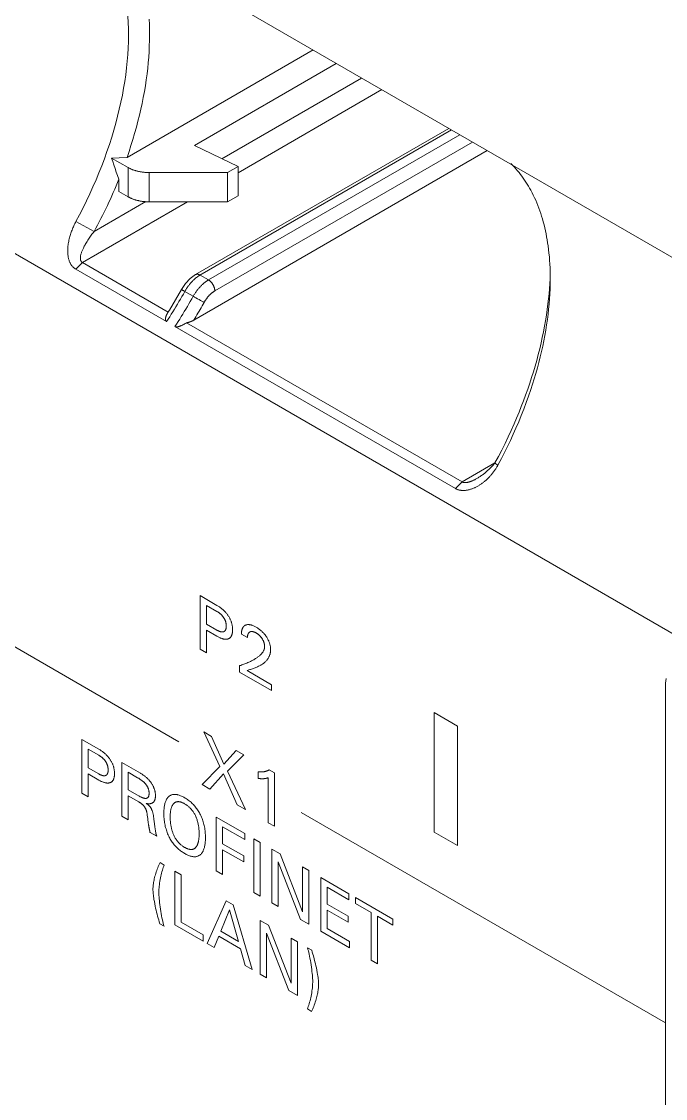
# Model space of a CAD drawing. Header units: inches. Extents: x 67578 to 72421, y -34894 to -31675.
# Drawn here: x 70241.2 to 70275.5, y -33290.2 to -33232.8 of the extents above; entities that cross this region are included whole.
import ezdxf

# ---------------------------------------------------------------- set-up
doc = ezdxf.new("R2010")
doc.units = ezdxf.units.IN
doc.header["$MEASUREMENT"] = 0

# ---------------------------------------------------------------- blocks, each defined once
blk = doc.blocks.new('ET200S')
at = {"lineweight": 0}
for p, q in [((53.842, 57.72), (0.026, 88.789)), ((43.528, 51.078), (0.026, 76.193)), ((30.473, 71.211), (24.236, 67.61)), ((31.251, 70.762), (26.496, 68.017)), ((32.1, 70.272), (27.419, 67.569)), ((27.957, 67.1), (32.775, 69.882)), ((35.021, 68.586), (26.534, 63.686)), ((35.109, 68.535), (26.678, 63.668)), ((35.391, 68.372), (26.967, 63.508)), ((36.311, 67.841), (26.471, 62.16)), ((26.496, 68.017), (27.957, 67.309)), ((35.816, 68.127), (27.179, 63.141)), ((24.27, 67.274), (23.718, 67.592)), ((24.27, 66.294), (24.27, 67.274)), ((24.977, 66.125), (24.977, 67.105)), ((27.603, 67.105), (24.977, 67.105)), ((27.957, 67.309), (27.603, 67.105)), ((27.603, 67.105), (27.603, 66.125)), ((27.957, 67.309), (27.957, 66.329)), ((23.962, 66.881), (23.962, 66.472)), ((24.27, 66.294), (23.962, 66.472)), ((22.742, 64.089), (26.267, 66.125)), ((23.137, 65.134), (24.867, 66.133)), ((27.603, 66.125), (24.977, 66.125)), ((27.957, 66.329), (27.603, 66.125)), ((23.137, 65.134), (22.522, 65.463)), ((22.742, 64.089), (22.518, 63.869)), ((22.518, 63.869), (25.559, 62.113)), ((22.742, 64.089), (25.614, 62.431)), ((26.352, 63.553), (26.194, 63.384)), ((26.534, 63.686), (26.352, 63.553)), ((26.684, 63.671), (26.967, 63.508)), ((26.064, 63.189), (25.865, 62.843)), ((26.194, 63.384), (26.064, 63.189)), ((26.08, 63.177), (26.078, 63.179)), ((26.083, 63.176), (26.08, 63.177)), ((26.088, 63.173), (26.083, 63.176)), ((26.111, 63.16), (26.088, 63.173)), ((26.156, 63.133), (26.135, 63.145)), ((26.456, 62.96), (26.156, 63.133)), ((25.865, 62.843), (25.657, 62.501)), ((25.657, 62.501), (25.619, 62.439)), ((26.233, 62.073), (35.47, 56.741)), ((25.842, 61.95), (35.246, 56.52)), ((25.977, 48.035), (6.532, 59.262)), ((35.47, 56.741), (36.572, 57.377)), ((36.572, 57.377), (36.664, 57.298)), ((36.664, 57.298), (36.679, 57.325)), ((35.47, 56.741), (35.246, 56.52)), ((26.684, 51.138), (26.684, 52.934)), ((26.684, 52.934), (27.25, 52.608)), ((26.897, 52.608), (26.897, 51.981)), ((27.25, 52.404), (26.897, 52.608)), ((26.897, 51.981), (27.25, 51.778)), ((26.897, 51.778), (26.897, 51.015)), ((27.25, 51.574), (26.897, 51.778)), ((28.275, 51.531), (28.073, 51.647)), ((26.897, 51.015), (26.684, 51.138)), ((28.009, 50.373), (28.009, 50.588)), ((29.082, 49.754), (28.009, 50.373)), ((28.263, 50.423), (29.082, 49.95)), ((42.288, 50.006), (42.311, 50.157)), ((29.082, 49.95), (29.082, 49.754)), ((42.288, 50.006), (42.288, -46.749)), ((34.533, 45.014), (34.533, 49.015)), ((34.533, 49.015), (35.311, 48.566)), ((27.343, 47.208), (26.807, 48.373)), ((26.807, 48.373), (27.072, 48.219)), ((35.311, 48.566), (35.311, 44.565)), ((22.724, 46.321), (22.724, 48.117)), ((22.724, 48.117), (23.29, 47.79)), ((27.072, 48.219), (27.486, 47.283)), ((22.937, 47.79), (22.937, 47.164)), ((23.29, 47.587), (22.937, 47.79)), ((27.486, 47.283), (27.897, 47.743)), ((27.897, 47.743), (28.151, 47.597)), ((24.064, 45.547), (24.064, 47.343)), ((24.064, 47.343), (24.684, 46.986)), ((28.151, 47.597), (27.608, 47.049)), ((22.937, 47.164), (23.29, 46.96)), ((22.937, 46.96), (22.937, 46.198)), ((23.29, 46.757), (22.937, 46.96)), ((24.277, 47.017), (24.277, 46.433)), ((24.591, 46.836), (24.277, 47.017)), ((26.755, 46.606), (27.343, 47.208)), ((27.468, 46.96), (27.015, 46.456)), ((27.932, 45.927), (27.468, 46.96)), ((27.608, 47.049), (28.205, 45.769)), ((28.629, 46.81), (28.629, 47.034)), ((29.002, 47.095), (29.178, 46.993)), ((29.178, 46.993), (29.178, 45.207)), ((27.015, 46.456), (26.755, 46.606)), ((28.97, 45.328), (28.97, 46.836)), ((22.937, 46.198), (22.724, 46.321)), ((24.277, 46.433), (24.647, 46.219)), ((24.277, 46.229), (24.277, 45.424)), ((24.627, 46.027), (24.277, 46.229)), ((28.205, 45.769), (27.932, 45.927)), ((24.277, 45.424), (24.064, 45.547)), ((24.925, 45.51), (24.915, 45.59)), ((27.227, 43.721), (27.227, 45.517)), ((27.227, 45.517), (28.185, 44.964)), ((30.078, 45.667), (42.288, 38.619)), ((24.948, 45.336), (24.957, 45.267)), ((25.169, 45.195), (25.181, 45.109)), ((27.44, 45.191), (27.44, 44.624)), ((28.185, 44.76), (27.44, 45.191)), ((29.178, 45.207), (28.97, 45.328)), ((25.233, 44.874), (25.007, 45.004)), ((25.199, 44.999), (25.194, 45.028)), ((28.185, 44.964), (28.185, 44.76)), ((28.485, 42.995), (28.485, 44.791)), ((28.485, 44.791), (28.698, 44.668)), ((35.311, 44.565), (34.533, 45.014)), ((27.44, 44.624), (28.147, 44.216)), ((27.44, 44.421), (27.44, 43.598)), ((28.147, 44.013), (27.44, 44.421)), ((28.698, 44.668), (28.698, 42.872)), ((29.088, 42.647), (29.088, 44.443)), ((29.088, 44.443), (29.365, 44.283)), ((28.147, 44.216), (28.147, 44.013)), ((29.3, 44.014), (29.3, 42.524)), ((30.051, 42.091), (29.3, 44.014)), ((29.365, 44.283), (30.124, 42.338)), ((25.343, 43.991), (25.484, 43.91)), ((25.836, 41.911), (25.836, 43.708)), ((25.836, 43.708), (26.048, 43.585)), ((27.44, 43.598), (27.227, 43.721)), ((30.124, 42.338), (30.124, 43.845)), ((30.124, 43.845), (30.336, 43.722)), ((30.336, 43.722), (30.336, 41.926)), ((26.048, 43.585), (26.048, 41.992)), ((30.729, 41.699), (30.729, 43.496)), ((30.729, 43.496), (31.677, 42.948)), ((28.698, 42.872), (28.485, 42.995)), ((30.941, 43.169), (30.941, 42.603)), ((31.677, 42.745), (30.941, 43.169)), ((31.677, 42.948), (31.677, 42.745)), ((26.919, 41.286), (27.558, 42.714)), ((27.558, 42.714), (27.792, 42.579)), ((27.792, 42.579), (28.43, 40.414)), ((29.3, 42.524), (29.088, 42.647)), ((30.941, 42.603), (31.648, 42.195)), ((31.896, 42.618), (31.896, 42.822)), ((31.896, 42.822), (33.152, 42.097)), ((32.418, 42.317), (31.896, 42.618)), ((27.676, 42.414), (27.378, 41.693)), ((27.975, 41.349), (27.676, 42.414)), ((30.941, 42.399), (30.941, 41.78)), ((31.648, 41.991), (30.941, 42.399)), ((32.418, 40.724), (32.418, 42.317)), ((25.477, 41.861), (25.336, 41.943)), ((26.783, 41.365), (25.836, 41.911)), ((26.048, 41.992), (26.783, 41.568)), ((28.698, 40.259), (28.698, 42.055)), ((28.698, 42.055), (28.975, 41.896)), ((28.975, 41.896), (29.734, 39.951)), ((30.336, 41.926), (30.051, 42.091)), ((31.648, 42.195), (31.648, 41.991)), ((32.63, 42.194), (32.63, 40.601)), ((33.152, 41.893), (32.63, 42.194)), ((33.152, 42.097), (33.152, 41.893)), ((26.783, 41.568), (26.783, 41.365)), ((27.31, 41.529), (27.155, 41.15)), ((28.042, 41.106), (27.31, 41.529)), ((27.378, 41.693), (27.975, 41.349)), ((28.909, 41.626), (28.909, 40.137)), ((29.66, 39.703), (28.909, 41.626)), ((31.697, 41.141), (30.729, 41.699)), ((30.941, 41.78), (31.697, 41.344)), ((27.155, 41.15), (26.919, 41.286)), ((29.734, 39.951), (29.734, 41.457)), ((29.734, 41.457), (29.946, 41.335)), ((29.946, 41.335), (29.946, 39.539)), ((30.288, 41.136), (30.429, 41.055)), ((31.697, 41.344), (31.697, 41.141)), ((28.198, 40.547), (28.042, 41.106)), ((28.43, 40.414), (28.198, 40.547)), ((32.63, 40.601), (32.418, 40.724)), ((28.909, 40.137), (28.698, 40.259)), ((29.946, 39.539), (29.66, 39.703)), ((30.422, 39.006), (30.281, 39.088))]:
    blk.add_line(p, q, dxfattribs=at)
for points in [[(22.522, 65.463), (22.644, 65.692), (22.762, 65.922), (22.877, 66.154), (22.988, 66.389), (23.095, 66.625), (23.198, 66.862), (23.296, 67.096), (23.389, 67.332), (23.478, 67.569), (23.564, 67.807), (23.645, 68.047), (23.722, 68.288), (23.792, 68.521), (23.858, 68.755), (23.92, 68.99), (23.978, 69.226), (24.031, 69.463), (24.08, 69.702), (24.121, 69.927), (24.158, 70.154), (24.191, 70.381), (24.219, 70.608), (24.242, 70.836), (24.261, 71.065), (24.273, 71.277), (24.281, 71.49), (24.283, 71.703), (24.281, 71.916), (24.274, 72.128), (24.261, 72.341)], [(24.975, 72.24), (24.984, 72.067), (24.989, 71.893), (24.99, 71.72), (24.989, 71.532), (24.983, 71.345), (24.974, 71.157), (24.962, 70.97), (24.947, 70.783), (24.928, 70.597), (24.906, 70.411), (24.88, 70.212), (24.85, 70.014), (24.817, 69.816), (24.78, 69.619), (24.741, 69.422), (24.699, 69.226), (24.653, 69.03), (24.603, 68.825), (24.549, 68.62), (24.492, 68.416), (24.432, 68.213), (24.369, 68.011), (24.304, 67.81), (24.236, 67.61)], [(23.718, 67.592), (23.976, 67.601), (24.236, 67.61)], [(23.718, 67.592), (23.756, 67.476), (23.795, 67.36), (23.836, 67.242), (23.876, 67.123), (23.919, 67.002), (23.962, 66.881)], [(24.27, 67.274), (24.286, 67.264), (24.303, 67.255), (24.32, 67.247), (24.337, 67.238), (24.354, 67.23), (24.371, 67.223), (24.388, 67.215), (24.406, 67.208), (24.424, 67.201), (24.441, 67.194), (24.459, 67.188), (24.477, 67.182), (24.497, 67.176), (24.517, 67.169), (24.536, 67.164), (24.556, 67.158), (24.576, 67.153), (24.596, 67.148), (24.617, 67.143), (24.637, 67.139), (24.657, 67.135), (24.677, 67.131), (24.698, 67.128), (24.718, 67.124), (24.742, 67.121), (24.765, 67.118), (24.788, 67.115), (24.812, 67.113), (24.836, 67.11), (24.859, 67.109), (24.883, 67.107), (24.906, 67.106), (24.93, 67.105), (24.953, 67.105), (24.977, 67.105)], [(38.426, 63.551), (38.425, 63.674), (38.422, 63.797), (38.418, 63.919), (38.412, 64.042), (38.404, 64.165), (38.394, 64.287), (38.382, 64.409), (38.368, 64.531), (38.352, 64.653), (38.337, 64.754), (38.321, 64.855), (38.303, 64.955), (38.284, 65.055), (38.263, 65.155), (38.24, 65.254), (38.216, 65.353), (38.19, 65.452), (38.162, 65.55), (38.132, 65.648), (38.104, 65.737), (38.073, 65.826), (38.041, 65.914), (38.008, 66.002), (37.973, 66.089), (37.936, 66.176), (37.897, 66.261), (37.857, 66.346), (37.815, 66.43), (37.771, 66.513), (37.732, 66.582), (37.693, 66.651), (37.652, 66.718), (37.609, 66.785), (37.566, 66.851), (37.521, 66.916), (37.475, 66.98), (37.427, 67.044), (37.378, 67.106), (37.328, 67.167), (37.276, 67.227), (37.221, 67.287), (37.165, 67.347), (37.107, 67.405)], [(23.962, 66.881), (23.916, 66.77), (23.87, 66.659), (23.823, 66.548), (23.775, 66.438), (23.727, 66.328), (23.677, 66.218), (23.627, 66.109), (23.576, 66), (23.524, 65.89), (23.471, 65.781), (23.417, 65.672), (23.362, 65.564), (23.307, 65.456), (23.251, 65.348), (23.194, 65.241), (23.137, 65.134)], [(24.977, 66.125), (24.953, 66.125), (24.93, 66.125), (24.906, 66.126), (24.883, 66.127), (24.859, 66.129), (24.836, 66.131), (24.812, 66.133), (24.788, 66.135), (24.765, 66.138), (24.742, 66.141), (24.718, 66.144), (24.698, 66.148), (24.677, 66.151), (24.657, 66.155), (24.637, 66.159), (24.617, 66.164), (24.596, 66.168), (24.576, 66.173), (24.556, 66.178), (24.536, 66.184), (24.517, 66.19), (24.497, 66.196), (24.477, 66.202), (24.459, 66.208), (24.441, 66.215), (24.424, 66.221), (24.406, 66.228), (24.388, 66.235), (24.371, 66.243), (24.354, 66.251), (24.337, 66.259), (24.32, 66.267), (24.303, 66.276), (24.286, 66.285), (24.27, 66.294)], [(22.522, 65.463), (22.504, 65.429), (22.486, 65.394), (22.469, 65.359), (22.452, 65.324), (22.436, 65.289), (22.421, 65.253), (22.406, 65.217), (22.392, 65.181), (22.378, 65.144), (22.365, 65.107), (22.352, 65.07), (22.34, 65.033), (22.329, 64.996), (22.318, 64.958), (22.308, 64.92), (22.299, 64.881), (22.29, 64.841), (22.281, 64.801), (22.274, 64.761), (22.267, 64.721), (22.262, 64.681), (22.257, 64.644), (22.254, 64.607), (22.251, 64.571), (22.249, 64.534), (22.248, 64.497), (22.248, 64.46), (22.249, 64.432), (22.25, 64.403), (22.252, 64.375), (22.255, 64.347), (22.258, 64.318), (22.263, 64.29), (22.268, 64.262), (22.273, 64.238), (22.279, 64.214), (22.285, 64.19), (22.293, 64.166), (22.301, 64.142), (22.31, 64.119), (22.32, 64.096), (22.328, 64.078), (22.337, 64.061), (22.346, 64.044), (22.356, 64.027), (22.367, 64.011), (22.378, 63.995), (22.39, 63.979), (22.403, 63.964), (22.415, 63.95), (22.429, 63.937), (22.442, 63.924), (22.457, 63.912), (22.471, 63.9), (22.486, 63.889), (22.502, 63.878), (22.518, 63.869)], [(23.137, 65.134), (23.111, 65.102), (23.086, 65.071), (23.061, 65.038), (23.036, 65.006), (23.012, 64.973), (22.988, 64.94), (22.964, 64.905), (22.94, 64.87), (22.917, 64.835), (22.895, 64.799), (22.872, 64.763), (22.854, 64.731), (22.835, 64.699), (22.818, 64.667), (22.8, 64.635), (22.784, 64.602), (22.772, 64.578), (22.761, 64.554), (22.75, 64.53), (22.739, 64.505), (22.729, 64.48), (22.719, 64.456), (22.712, 64.435), (22.705, 64.413), (22.698, 64.392), (22.692, 64.37), (22.686, 64.349), (22.681, 64.327), (22.679, 64.312), (22.676, 64.297), (22.674, 64.282), (22.673, 64.267), (22.672, 64.252), (22.671, 64.237), (22.672, 64.222), (22.673, 64.211), (22.674, 64.201), (22.675, 64.191), (22.677, 64.181), (22.68, 64.171), (22.683, 64.161), (22.687, 64.151), (22.692, 64.142), (22.696, 64.135), (22.7, 64.128), (22.705, 64.122), (22.71, 64.115), (22.716, 64.109), (22.722, 64.104), (22.728, 64.098), (22.735, 64.094), (22.742, 64.089)], [(26.546, 63.576), (26.531, 63.563), (26.516, 63.551), (26.502, 63.538), (26.487, 63.526), (26.473, 63.512), (26.459, 63.499), (26.446, 63.486), (26.432, 63.472), (26.419, 63.458), (26.405, 63.444), (26.392, 63.429), (26.378, 63.414), (26.365, 63.399), (26.352, 63.384), (26.339, 63.368), (26.326, 63.352), (26.314, 63.336), (26.301, 63.32), (26.289, 63.304), (26.277, 63.288), (26.265, 63.27), (26.252, 63.252), (26.24, 63.234), (26.228, 63.216), (26.217, 63.198), (26.205, 63.179), (26.194, 63.161), (26.183, 63.142), (26.173, 63.123)], [(26.967, 63.508), (26.95, 63.498), (26.934, 63.488), (26.918, 63.478), (26.902, 63.467), (26.886, 63.456), (26.871, 63.445), (26.855, 63.433), (26.84, 63.421), (26.825, 63.409), (26.809, 63.396), (26.793, 63.383), (26.778, 63.369), (26.762, 63.355), (26.747, 63.341), (26.732, 63.326), (26.718, 63.311), (26.703, 63.297), (26.689, 63.282), (26.672, 63.263), (26.656, 63.245), (26.64, 63.226), (26.624, 63.208), (26.609, 63.188), (26.593, 63.169), (26.579, 63.15), (26.564, 63.13), (26.549, 63.109), (26.535, 63.088), (26.521, 63.068), (26.507, 63.046), (26.494, 63.025), (26.481, 63.004), (26.468, 62.982), (26.456, 62.96)], [(26.684, 63.671), (26.681, 63.673), (26.678, 63.675), (26.675, 63.676), (26.672, 63.678), (26.669, 63.679), (26.666, 63.681), (26.663, 63.682), (26.66, 63.684), (26.656, 63.685), (26.653, 63.687), (26.65, 63.688), (26.647, 63.689), (26.644, 63.69), (26.64, 63.691), (26.637, 63.693), (26.634, 63.694), (26.63, 63.694), (26.627, 63.695), (26.624, 63.696), (26.62, 63.697), (26.617, 63.698), (26.613, 63.698), (26.61, 63.699), (26.606, 63.699), (26.603, 63.699), (26.6, 63.7), (26.598, 63.7), (26.595, 63.7), (26.592, 63.7), (26.59, 63.7), (26.587, 63.7), (26.584, 63.7), (26.582, 63.7), (26.579, 63.7), (26.576, 63.699), (26.574, 63.699), (26.571, 63.699), (26.569, 63.698), (26.566, 63.698), (26.563, 63.697), (26.561, 63.697), (26.558, 63.696), (26.556, 63.695), (26.553, 63.694), (26.551, 63.694), (26.548, 63.693), (26.546, 63.692), (26.543, 63.691), (26.541, 63.69), (26.539, 63.689), (26.536, 63.687), (26.534, 63.686)], [(26.588, 63.608), (26.584, 63.605), (26.579, 63.602), (26.575, 63.599), (26.571, 63.595), (26.567, 63.592), (26.563, 63.589), (26.558, 63.586), (26.554, 63.582), (26.546, 63.576)], [(26.678, 63.668), (26.672, 63.664), (26.666, 63.66), (26.659, 63.656), (26.653, 63.653), (26.647, 63.649), (26.641, 63.645), (26.635, 63.641), (26.629, 63.637), (26.623, 63.633), (26.617, 63.629), (26.611, 63.625), (26.605, 63.621), (26.6, 63.617), (26.594, 63.612), (26.588, 63.608)], [(27.179, 63.141), (27.179, 63.149), (27.179, 63.157), (27.178, 63.165), (27.177, 63.173), (27.177, 63.181), (27.175, 63.189), (27.174, 63.197), (27.173, 63.204), (27.171, 63.212), (27.169, 63.22), (27.167, 63.228), (27.165, 63.236), (27.163, 63.244), (27.16, 63.253), (27.157, 63.262), (27.154, 63.271), (27.15, 63.28), (27.147, 63.289), (27.143, 63.298), (27.139, 63.307), (27.135, 63.316), (27.131, 63.324), (27.126, 63.333), (27.122, 63.341), (27.117, 63.35), (27.112, 63.358), (27.107, 63.366), (27.102, 63.374), (27.096, 63.382), (27.091, 63.39), (27.085, 63.398), (27.08, 63.406), (27.074, 63.413), (27.067, 63.421), (27.061, 63.428), (27.055, 63.435), (27.048, 63.442), (27.043, 63.448), (27.037, 63.454), (27.031, 63.46), (27.025, 63.465), (27.019, 63.47), (27.013, 63.476), (27.007, 63.481), (27, 63.486), (26.994, 63.49), (26.987, 63.495), (26.981, 63.5), (26.974, 63.504), (26.967, 63.508)], [(36.572, 57.377), (36.687, 57.593), (36.799, 57.81), (36.908, 58.028), (37.013, 58.248), (37.116, 58.47), (37.215, 58.693), (37.297, 58.883), (37.377, 59.074), (37.454, 59.267), (37.528, 59.46), (37.6, 59.654), (37.67, 59.849), (37.736, 60.045), (37.799, 60.236), (37.858, 60.427), (37.915, 60.619), (37.97, 60.812), (38.022, 61.006), (38.071, 61.201), (38.117, 61.396), (38.158, 61.582), (38.197, 61.768), (38.233, 61.956), (38.266, 62.143), (38.296, 62.332), (38.324, 62.52), (38.348, 62.709), (38.367, 62.877), (38.384, 63.046), (38.397, 63.214), (38.409, 63.383), (38.417, 63.552)], [(36.679, 57.325), (36.785, 57.525), (36.889, 57.727), (36.99, 57.93), (37.088, 58.135), (37.184, 58.341), (37.276, 58.548), (37.367, 58.759), (37.454, 58.972), (37.538, 59.185), (37.619, 59.4), (37.697, 59.616), (37.771, 59.833), (37.83, 60.014), (37.887, 60.196), (37.941, 60.379), (37.993, 60.562), (38.042, 60.746), (38.089, 60.931), (38.133, 61.116), (38.172, 61.293), (38.209, 61.47), (38.243, 61.648), (38.274, 61.826), (38.303, 62.005), (38.329, 62.184), (38.352, 62.364), (38.371, 62.533), (38.387, 62.702), (38.401, 62.871), (38.412, 63.041), (38.419, 63.211), (38.424, 63.381), (38.426, 63.551)], [(26.078, 63.179), (26.075, 63.181), (26.074, 63.181), (26.073, 63.182), (26.073, 63.182), (26.072, 63.183), (26.071, 63.183), (26.071, 63.184), (26.07, 63.184), (26.069, 63.184), (26.069, 63.185), (26.069, 63.185), (26.068, 63.185), (26.068, 63.185), (26.068, 63.186), (26.068, 63.186), (26.068, 63.186), (26.068, 63.186), (26.068, 63.186), (26.068, 63.186)], [(26.135, 63.145), (26.124, 63.152), (26.122, 63.153), (26.12, 63.154), (26.117, 63.156), (26.115, 63.157), (26.113, 63.158), (26.111, 63.16)], [(27.179, 63.141), (27.168, 63.134), (27.156, 63.127), (27.145, 63.119), (27.134, 63.112), (27.123, 63.104), (27.112, 63.096), (27.101, 63.088), (27.09, 63.08), (27.08, 63.071), (27.069, 63.062), (27.057, 63.053), (27.047, 63.043), (27.036, 63.033), (27.025, 63.023), (27.015, 63.013), (27.005, 63.003), (26.994, 62.993), (26.984, 62.982), (26.973, 62.969), (26.961, 62.957), (26.95, 62.944), (26.939, 62.93), (26.928, 62.917), (26.918, 62.903), (26.907, 62.89), (26.897, 62.876), (26.887, 62.862), (26.877, 62.847), (26.867, 62.832), (26.857, 62.817), (26.848, 62.803), (26.839, 62.787), (26.83, 62.772), (26.821, 62.757)], [(26.173, 63.123), (26.124, 63.037), (26.075, 62.952), (26.026, 62.866), (25.976, 62.781), (25.926, 62.697), (25.875, 62.612), (25.823, 62.528), (25.771, 62.444), (25.719, 62.361), (25.666, 62.278), (25.613, 62.195), (25.559, 62.113)], [(25.842, 61.95), (25.895, 62.032), (25.949, 62.115), (26.002, 62.198), (26.054, 62.281), (26.106, 62.365), (26.157, 62.449), (26.208, 62.533), (26.259, 62.618), (26.309, 62.703), (26.358, 62.788), (26.407, 62.874), (26.456, 62.96)], [(26.821, 62.757), (26.784, 62.777), (26.746, 62.797), (26.698, 62.823), (26.65, 62.85), (26.599, 62.878), (26.548, 62.907), (26.502, 62.933), (26.456, 62.96)], [(25.619, 62.439), (25.611, 62.426), (25.607, 62.421), (25.604, 62.416), (25.601, 62.41), (25.598, 62.405), (25.595, 62.4), (25.592, 62.395), (25.589, 62.389), (25.587, 62.384), (25.584, 62.379), (25.581, 62.373), (25.578, 62.368), (25.575, 62.362)], [(26.821, 62.757), (26.787, 62.697), (26.753, 62.636), (26.719, 62.576), (26.684, 62.516), (26.649, 62.457), (26.614, 62.397), (26.579, 62.338), (26.543, 62.278), (26.507, 62.219), (26.471, 62.16)], [(25.575, 62.362), (25.571, 62.355), (25.568, 62.347), (25.564, 62.339), (25.56, 62.331), (25.557, 62.323), (25.553, 62.315), (25.55, 62.307), (25.547, 62.299), (25.544, 62.292), (25.542, 62.286), (25.54, 62.28), (25.538, 62.273), (25.536, 62.267), (25.534, 62.26), (25.532, 62.254), (25.53, 62.247), (25.528, 62.241), (25.527, 62.236), (25.526, 62.232), (25.525, 62.227), (25.525, 62.222), (25.524, 62.217), (25.523, 62.213), (25.523, 62.208), (25.522, 62.203), (25.522, 62.198), (25.522, 62.193), (25.522, 62.189), (25.522, 62.185), (25.522, 62.182), (25.522, 62.179), (25.522, 62.175), (25.523, 62.172), (25.523, 62.169), (25.524, 62.166), (25.524, 62.162), (25.525, 62.159), (25.526, 62.156), (25.527, 62.153), (25.528, 62.15), (25.529, 62.147), (25.531, 62.144), (25.532, 62.142), (25.533, 62.139), (25.534, 62.137), (25.536, 62.135), (25.537, 62.133), (25.539, 62.13), (25.541, 62.128), (25.542, 62.126), (25.544, 62.124), (25.546, 62.123), (25.548, 62.121), (25.55, 62.119), (25.552, 62.117), (25.554, 62.116), (25.556, 62.114), (25.559, 62.113)], [(25.842, 61.95), (25.845, 61.948), (25.849, 61.946), (25.853, 61.944), (25.857, 61.943), (25.861, 61.942), (25.865, 61.941), (25.869, 61.94), (25.874, 61.939), (25.878, 61.938), (25.882, 61.938), (25.888, 61.937), (25.894, 61.937), (25.9, 61.937), (25.906, 61.937), (25.913, 61.938), (25.919, 61.938), (25.925, 61.939), (25.931, 61.94), (25.94, 61.941), (25.949, 61.943), (25.958, 61.945), (25.966, 61.947), (25.975, 61.949), (25.984, 61.952), (25.994, 61.955), (26.004, 61.958), (26.013, 61.961), (26.023, 61.965), (26.032, 61.969), (26.042, 61.972), (26.054, 61.978), (26.067, 61.983), (26.079, 61.989), (26.091, 61.994), (26.104, 62), (26.12, 62.008), (26.136, 62.017), (26.152, 62.025), (26.168, 62.034), (26.184, 62.044), (26.201, 62.053), (26.217, 62.063), (26.233, 62.073)], [(26.471, 62.16), (26.464, 62.156), (26.456, 62.152), (26.448, 62.148), (26.441, 62.144), (26.433, 62.14), (26.425, 62.136), (26.418, 62.132), (26.41, 62.129), (26.402, 62.125), (26.394, 62.122), (26.385, 62.118), (26.377, 62.115), (26.368, 62.111), (26.359, 62.108), (26.35, 62.105), (26.341, 62.102), (26.332, 62.099), (26.323, 62.096), (26.314, 62.093), (26.305, 62.091), (26.296, 62.088), (26.287, 62.086), (26.278, 62.083), (26.269, 62.081), (26.261, 62.079), (26.252, 62.077), (26.243, 62.075), (26.233, 62.073)], [(35.962, 56.856), (35.985, 56.87), (36.009, 56.884), (36.032, 56.899), (36.055, 56.913), (36.077, 56.929), (36.101, 56.945), (36.124, 56.961), (36.148, 56.978), (36.171, 56.995), (36.193, 57.013), (36.216, 57.03), (36.238, 57.048), (36.263, 57.068), (36.287, 57.089), (36.311, 57.11), (36.335, 57.131), (36.358, 57.152), (36.381, 57.174), (36.404, 57.196), (36.424, 57.215), (36.443, 57.235), (36.462, 57.254), (36.481, 57.274), (36.5, 57.294), (36.518, 57.315), (36.536, 57.335), (36.554, 57.356), (36.572, 57.377)], [(36.12, 56.682), (36.141, 56.697), (36.162, 56.712), (36.183, 56.728), (36.203, 56.744), (36.223, 56.76), (36.243, 56.777), (36.262, 56.794), (36.282, 56.811), (36.301, 56.829), (36.32, 56.847), (36.339, 56.865), (36.357, 56.884), (36.376, 56.903), (36.394, 56.922), (36.411, 56.941), (36.429, 56.961), (36.446, 56.981), (36.463, 57.001), (36.48, 57.022), (36.496, 57.042), (36.514, 57.066), (36.532, 57.089), (36.549, 57.114), (36.566, 57.138), (36.583, 57.163), (36.597, 57.185), (36.611, 57.207), (36.625, 57.229), (36.639, 57.252), (36.652, 57.275), (36.664, 57.298)], [(35.246, 56.52), (35.259, 56.513), (35.271, 56.507), (35.284, 56.501), (35.297, 56.495), (35.31, 56.49), (35.323, 56.485), (35.337, 56.48), (35.351, 56.476), (35.366, 56.472), (35.381, 56.469), (35.396, 56.465), (35.411, 56.463), (35.426, 56.461), (35.441, 56.459), (35.457, 56.457), (35.472, 56.456), (35.487, 56.455), (35.503, 56.455), (35.52, 56.455), (35.537, 56.456), (35.554, 56.457), (35.571, 56.458), (35.588, 56.46), (35.605, 56.462), (35.622, 56.464), (35.638, 56.467), (35.655, 56.47), (35.672, 56.474), (35.689, 56.478), (35.709, 56.483), (35.73, 56.489), (35.751, 56.495), (35.771, 56.501), (35.791, 56.508), (35.812, 56.515), (35.832, 56.523), (35.852, 56.531), (35.871, 56.54), (35.891, 56.549), (35.912, 56.559), (35.934, 56.569), (35.955, 56.58), (35.976, 56.591), (35.997, 56.603), (36.018, 56.615), (36.038, 56.627), (36.058, 56.64), (36.078, 56.653), (36.098, 56.666), (36.12, 56.682)], [(35.47, 56.741), (35.475, 56.738), (35.481, 56.735), (35.487, 56.733), (35.493, 56.73), (35.499, 56.728), (35.505, 56.726), (35.511, 56.725), (35.517, 56.723), (35.524, 56.722), (35.53, 56.721), (35.537, 56.72), (35.543, 56.72), (35.549, 56.719), (35.559, 56.718), (35.568, 56.718), (35.578, 56.718), (35.587, 56.719), (35.597, 56.719), (35.606, 56.72), (35.615, 56.721), (35.625, 56.723), (35.634, 56.724), (35.643, 56.726), (35.653, 56.728), (35.665, 56.731), (35.678, 56.734), (35.691, 56.737), (35.704, 56.741), (35.716, 56.744), (35.729, 56.748), (35.741, 56.753), (35.753, 56.757), (35.766, 56.761), (35.778, 56.766), (35.794, 56.773), (35.811, 56.78), (35.827, 56.787), (35.843, 56.794), (35.859, 56.802), (35.875, 56.809), (35.891, 56.817), (35.906, 56.826), (35.922, 56.834), (35.942, 56.845), (35.962, 56.856)], [(27.25, 51.574), (27.271, 51.562), (27.291, 51.551), (27.312, 51.54), (27.333, 51.53), (27.354, 51.521), (27.374, 51.512), (27.395, 51.504), (27.411, 51.498), (27.427, 51.493), (27.442, 51.488), (27.458, 51.484), (27.473, 51.481), (27.489, 51.478), (27.504, 51.475), (27.519, 51.474), (27.531, 51.473), (27.543, 51.472), (27.555, 51.472), (27.566, 51.473), (27.578, 51.474), (27.589, 51.475), (27.6, 51.477), (27.611, 51.48), (27.621, 51.483), (27.631, 51.486), (27.641, 51.49), (27.65, 51.494), (27.659, 51.499), (27.668, 51.505), (27.676, 51.51), (27.685, 51.517), (27.692, 51.523), (27.7, 51.531), (27.707, 51.538), (27.714, 51.547), (27.72, 51.555), (27.726, 51.565), (27.732, 51.575), (27.737, 51.585), (27.742, 51.595), (27.747, 51.606), (27.751, 51.618), (27.755, 51.629), (27.759, 51.641), (27.762, 51.657), (27.766, 51.672), (27.768, 51.689), (27.771, 51.705), (27.773, 51.722), (27.774, 51.739), (27.775, 51.757), (27.776, 51.774), (27.776, 51.792), (27.775, 51.813), (27.775, 51.833), (27.773, 51.854), (27.772, 51.875), (27.769, 51.896), (27.766, 51.917), (27.763, 51.939), (27.758, 51.961), (27.754, 51.981), (27.749, 52.001), (27.743, 52.021), (27.737, 52.041), (27.73, 52.061), (27.723, 52.081), (27.715, 52.102), (27.706, 52.122), (27.697, 52.142), (27.687, 52.161), (27.677, 52.181), (27.666, 52.2), (27.655, 52.219), (27.643, 52.238), (27.631, 52.257), (27.619, 52.275), (27.605, 52.294), (27.591, 52.313), (27.577, 52.331), (27.562, 52.349), (27.547, 52.367), (27.532, 52.384), (27.516, 52.401), (27.499, 52.418), (27.482, 52.435), (27.465, 52.451), (27.447, 52.467), (27.429, 52.483), (27.411, 52.497), (27.393, 52.512), (27.373, 52.527), (27.352, 52.542), (27.332, 52.556), (27.311, 52.57), (27.291, 52.583), (27.27, 52.596), (27.25, 52.608)], [(27.25, 52.404), (27.262, 52.397), (27.275, 52.389), (27.287, 52.381), (27.3, 52.373), (27.312, 52.364), (27.324, 52.355), (27.337, 52.346), (27.347, 52.337), (27.358, 52.328), (27.369, 52.319), (27.379, 52.31), (27.39, 52.3), (27.4, 52.29), (27.411, 52.279), (27.42, 52.269), (27.429, 52.259), (27.438, 52.248), (27.446, 52.238), (27.455, 52.226), (27.463, 52.215), (27.471, 52.204), (27.479, 52.193), (27.486, 52.181), (27.493, 52.17), (27.499, 52.159), (27.505, 52.147), (27.511, 52.135), (27.517, 52.123), (27.522, 52.112), (27.527, 52.099), (27.532, 52.087), (27.536, 52.075), (27.54, 52.063), (27.544, 52.051), (27.547, 52.039), (27.55, 52.027), (27.553, 52.015), (27.555, 52.001), (27.557, 51.988), (27.559, 51.975), (27.561, 51.962), (27.562, 51.95), (27.562, 51.937), (27.563, 51.925), (27.563, 51.913), (27.563, 51.902), (27.562, 51.891), (27.562, 51.881), (27.561, 51.87), (27.56, 51.86), (27.559, 51.85), (27.557, 51.84), (27.555, 51.831), (27.553, 51.822), (27.551, 51.814), (27.549, 51.807), (27.546, 51.8), (27.543, 51.794), (27.541, 51.787), (27.537, 51.781), (27.534, 51.775), (27.531, 51.769), (27.527, 51.764), (27.523, 51.759), (27.519, 51.754), (27.514, 51.75), (27.51, 51.745), (27.505, 51.741), (27.5, 51.738), (27.495, 51.735), (27.489, 51.732), (27.484, 51.729), (27.478, 51.726), (27.472, 51.724), (27.466, 51.722), (27.46, 51.721), (27.453, 51.719), (27.447, 51.718), (27.44, 51.718), (27.433, 51.717), (27.426, 51.717), (27.419, 51.717), (27.411, 51.718), (27.403, 51.719), (27.393, 51.72), (27.384, 51.722), (27.375, 51.724), (27.366, 51.726), (27.356, 51.729), (27.347, 51.732), (27.337, 51.736), (27.325, 51.74), (27.312, 51.746), (27.3, 51.751), (27.287, 51.757), (27.275, 51.764), (27.262, 51.771), (27.25, 51.778)], [(28.233, 51.954), (28.226, 51.952), (28.22, 51.95), (28.214, 51.948), (28.21, 51.946), (28.205, 51.944), (28.2, 51.941), (28.196, 51.939), (28.191, 51.937), (28.187, 51.934), (28.182, 51.931), (28.178, 51.928), (28.174, 51.925), (28.17, 51.922), (28.166, 51.919), (28.162, 51.916), (28.158, 51.912), (28.154, 51.909), (28.15, 51.905), (28.147, 51.901), (28.143, 51.898), (28.139, 51.894), (28.136, 51.889), (28.133, 51.885), (28.129, 51.88), (28.126, 51.875), (28.123, 51.87), (28.12, 51.865), (28.117, 51.86), (28.114, 51.855), (28.111, 51.849), (28.108, 51.844), (28.106, 51.838), (28.103, 51.832), (28.101, 51.827), (28.099, 51.821), (28.097, 51.815), (28.095, 51.808), (28.093, 51.802), (28.091, 51.796), (28.089, 51.789), (28.087, 51.782), (28.085, 51.774), (28.084, 51.766), (28.082, 51.758), (28.081, 51.75), (28.079, 51.742), (28.078, 51.734), (28.077, 51.725), (28.076, 51.717), (28.076, 51.708), (28.075, 51.7), (28.074, 51.691), (28.074, 51.683), (28.074, 51.674), (28.073, 51.665), (28.073, 51.656), (28.073, 51.647)], [(28.438, 50.486), (28.468, 50.496), (28.498, 50.507), (28.527, 50.518), (28.557, 50.53), (28.586, 50.541), (28.615, 50.554), (28.644, 50.567), (28.672, 50.58), (28.7, 50.594), (28.719, 50.605), (28.738, 50.616), (28.757, 50.627), (28.775, 50.639), (28.793, 50.651), (28.811, 50.664), (28.828, 50.677), (28.845, 50.691), (28.861, 50.706), (28.877, 50.721), (28.892, 50.737), (28.908, 50.753), (28.922, 50.77), (28.936, 50.788), (28.95, 50.807), (28.963, 50.827), (28.973, 50.843), (28.983, 50.861), (28.993, 50.879), (29.001, 50.898), (29.01, 50.917), (29.017, 50.937), (29.024, 50.957), (29.03, 50.976), (29.035, 50.995), (29.039, 51.014), (29.043, 51.034), (29.046, 51.055), (29.048, 51.076), (29.049, 51.097), (29.05, 51.119), (29.05, 51.14), (29.049, 51.161), (29.048, 51.183), (29.045, 51.205), (29.042, 51.227), (29.038, 51.25), (29.034, 51.273), (29.029, 51.294), (29.023, 51.315), (29.017, 51.336), (29.01, 51.358), (29.002, 51.379), (28.994, 51.4), (28.985, 51.422), (28.973, 51.447), (28.96, 51.471), (28.947, 51.495), (28.933, 51.519), (28.918, 51.543), (28.902, 51.566), (28.884, 51.591), (28.866, 51.616), (28.846, 51.64), (28.827, 51.663), (28.806, 51.685), (28.788, 51.704), (28.769, 51.722), (28.75, 51.74), (28.731, 51.757), (28.712, 51.773), (28.693, 51.789), (28.671, 51.805), (28.649, 51.821), (28.628, 51.836), (28.606, 51.85), (28.584, 51.864), (28.562, 51.877), (28.539, 51.89), (28.517, 51.901), (28.494, 51.913), (28.472, 51.923), (28.45, 51.932), (28.428, 51.94), (28.411, 51.946), (28.394, 51.951), (28.377, 51.955), (28.36, 51.958), (28.344, 51.961), (28.328, 51.963), (28.312, 51.964), (28.298, 51.964), (28.284, 51.963), (28.271, 51.962), (28.258, 51.96), (28.245, 51.957), (28.233, 51.954)], [(28.275, 51.531), (28.275, 51.542), (28.275, 51.553), (28.276, 51.565), (28.277, 51.576), (28.278, 51.586), (28.28, 51.597), (28.282, 51.607), (28.284, 51.617), (28.286, 51.625), (28.288, 51.633), (28.291, 51.64), (28.293, 51.647), (28.296, 51.654), (28.299, 51.661), (28.303, 51.668), (28.306, 51.674), (28.31, 51.68), (28.314, 51.685), (28.318, 51.69), (28.323, 51.695), (28.328, 51.7), (28.332, 51.704), (28.338, 51.708), (28.343, 51.712), (28.348, 51.715), (28.354, 51.718), (28.36, 51.721), (28.366, 51.723), (28.372, 51.726), (28.378, 51.727), (28.385, 51.729), (28.391, 51.73), (28.398, 51.731), (28.405, 51.732), (28.412, 51.732), (28.419, 51.732), (28.427, 51.732), (28.434, 51.731), (28.442, 51.73), (28.45, 51.729), (28.458, 51.727), (28.465, 51.725), (28.473, 51.723), (28.481, 51.72), (28.491, 51.717), (28.501, 51.713), (28.511, 51.709), (28.521, 51.705), (28.531, 51.7), (28.542, 51.695), (28.552, 51.689), (28.562, 51.684), (28.573, 51.677), (28.584, 51.67), (28.596, 51.663), (28.607, 51.655), (28.618, 51.647), (28.629, 51.639), (28.64, 51.63), (28.65, 51.622), (28.66, 51.614), (28.67, 51.605), (28.679, 51.596), (28.689, 51.587), (28.698, 51.577), (28.708, 51.567), (28.716, 51.557), (28.725, 51.547), (28.733, 51.537), (28.741, 51.527), (28.749, 51.516), (28.757, 51.505), (28.765, 51.494), (28.772, 51.482), (28.78, 51.47), (28.787, 51.458), (28.793, 51.446), (28.8, 51.433), (28.806, 51.421), (28.811, 51.408), (28.816, 51.397), (28.82, 51.386), (28.824, 51.374), (28.828, 51.363), (28.831, 51.352), (28.834, 51.341), (28.837, 51.33), (28.839, 51.318), (28.841, 51.308), (28.843, 51.297), (28.845, 51.286), (28.846, 51.276), (28.847, 51.265), (28.848, 51.255), (28.848, 51.245), (28.848, 51.235), (28.848, 51.225)], [(28.848, 51.225), (28.848, 51.213), (28.847, 51.201), (28.846, 51.19), (28.844, 51.179), (28.842, 51.168), (28.84, 51.157), (28.837, 51.147), (28.833, 51.135), (28.829, 51.123), (28.825, 51.112), (28.821, 51.101), (28.816, 51.091), (28.811, 51.08), (28.803, 51.066), (28.795, 51.053), (28.787, 51.04), (28.778, 51.027), (28.769, 51.015), (28.759, 51.003), (28.75, 50.992), (28.74, 50.981), (28.729, 50.97), (28.719, 50.96), (28.708, 50.949), (28.697, 50.939), (28.68, 50.924), (28.662, 50.909), (28.644, 50.894), (28.625, 50.88), (28.606, 50.866), (28.587, 50.853), (28.568, 50.84), (28.548, 50.827), (28.529, 50.815), (28.509, 50.803), (28.484, 50.788), (28.458, 50.773), (28.433, 50.759), (28.407, 50.746), (28.381, 50.733), (28.354, 50.72), (28.322, 50.705), (28.289, 50.69), (28.255, 50.675), (28.222, 50.662), (28.188, 50.648), (28.153, 50.635), (28.117, 50.623), (28.082, 50.611), (28.046, 50.599), (28.009, 50.588)], [(28.263, 50.423), (28.292, 50.434), (28.32, 50.444), (28.35, 50.455), (28.379, 50.465), (28.438, 50.486)], [(23.29, 46.757), (23.311, 46.745), (23.332, 46.734), (23.352, 46.723), (23.373, 46.713), (23.394, 46.703), (23.415, 46.695), (23.435, 46.687), (23.451, 46.681), (23.467, 46.676), (23.482, 46.671), (23.498, 46.667), (23.514, 46.663), (23.529, 46.66), (23.544, 46.658), (23.559, 46.656), (23.571, 46.655), (23.583, 46.655), (23.595, 46.655), (23.606, 46.655), (23.618, 46.656), (23.629, 46.658), (23.64, 46.66), (23.651, 46.663), (23.662, 46.666), (23.671, 46.669), (23.681, 46.673), (23.69, 46.677), (23.699, 46.682), (23.708, 46.687), (23.717, 46.693), (23.725, 46.699), (23.733, 46.706), (23.74, 46.713), (23.747, 46.721), (23.754, 46.729), (23.761, 46.738), (23.767, 46.747), (23.772, 46.757), (23.778, 46.767), (23.783, 46.778), (23.787, 46.789), (23.791, 46.8), (23.795, 46.812), (23.799, 46.824), (23.803, 46.839), (23.806, 46.855), (23.809, 46.871), (23.811, 46.888), (23.813, 46.905), (23.814, 46.922), (23.815, 46.939), (23.816, 46.957), (23.816, 46.975), (23.816, 46.995), (23.815, 47.016), (23.814, 47.036), (23.812, 47.057), (23.809, 47.078), (23.806, 47.1), (23.803, 47.122), (23.798, 47.143), (23.794, 47.163), (23.789, 47.183), (23.783, 47.203), (23.777, 47.224), (23.77, 47.244), (23.763, 47.264), (23.755, 47.284), (23.746, 47.304), (23.737, 47.324), (23.727, 47.344), (23.717, 47.363), (23.706, 47.383), (23.695, 47.402), (23.684, 47.421), (23.672, 47.439), (23.659, 47.457), (23.646, 47.477), (23.631, 47.496), (23.617, 47.514), (23.602, 47.532), (23.587, 47.55), (23.572, 47.567), (23.557, 47.583), (23.539, 47.601), (23.522, 47.618), (23.505, 47.634), (23.487, 47.65), (23.469, 47.665), (23.451, 47.68), (23.433, 47.694), (23.413, 47.71), (23.393, 47.725), (23.372, 47.739), (23.352, 47.752), (23.331, 47.766), (23.311, 47.778), (23.29, 47.79)], [(23.29, 47.587), (23.302, 47.579), (23.315, 47.572), (23.327, 47.564), (23.34, 47.555), (23.352, 47.547), (23.365, 47.538), (23.377, 47.528), (23.388, 47.52), (23.398, 47.511), (23.409, 47.502), (23.42, 47.492), (23.43, 47.482), (23.44, 47.472), (23.451, 47.462), (23.46, 47.452), (23.469, 47.441), (23.478, 47.431), (23.487, 47.42), (23.495, 47.409), (23.503, 47.398), (23.512, 47.386), (23.519, 47.375), (23.526, 47.364), (23.533, 47.353), (23.539, 47.341), (23.545, 47.33), (23.551, 47.318), (23.557, 47.306), (23.562, 47.294), (23.567, 47.282), (23.572, 47.27), (23.576, 47.258), (23.58, 47.245), (23.584, 47.233), (23.587, 47.221), (23.59, 47.209), (23.593, 47.197), (23.595, 47.184), (23.598, 47.171), (23.599, 47.158), (23.601, 47.145), (23.602, 47.132), (23.603, 47.12), (23.603, 47.107), (23.603, 47.095), (23.603, 47.084), (23.603, 47.074), (23.602, 47.063), (23.601, 47.053), (23.6, 47.043), (23.599, 47.033), (23.597, 47.023), (23.595, 47.013), (23.593, 47.004), (23.591, 46.997), (23.589, 46.99), (23.586, 46.983), (23.584, 46.976), (23.581, 46.97), (23.578, 46.964), (23.574, 46.958), (23.571, 46.952), (23.567, 46.946), (23.563, 46.941), (23.559, 46.937), (23.554, 46.932), (23.55, 46.928), (23.545, 46.924), (23.54, 46.92), (23.535, 46.917), (23.53, 46.914), (23.524, 46.911), (23.518, 46.909), (23.513, 46.907), (23.506, 46.905), (23.5, 46.903), (23.493, 46.902), (23.487, 46.901), (23.48, 46.9), (23.473, 46.9), (23.466, 46.9), (23.459, 46.9), (23.452, 46.9), (23.443, 46.901), (23.434, 46.903), (23.424, 46.904), (23.415, 46.906), (23.406, 46.909), (23.396, 46.912), (23.387, 46.915), (23.377, 46.918), (23.365, 46.923), (23.353, 46.928), (23.34, 46.934), (23.328, 46.94), (23.315, 46.946), (23.303, 46.953), (23.29, 46.96)], [(24.881, 45.974), (24.896, 45.971), (24.911, 45.968), (24.926, 45.966), (24.941, 45.964), (24.955, 45.963), (24.968, 45.963), (24.982, 45.963), (24.995, 45.963), (25.008, 45.964), (25.02, 45.966), (25.032, 45.969), (25.044, 45.972), (25.053, 45.975), (25.062, 45.978), (25.071, 45.982), (25.079, 45.986), (25.087, 45.99), (25.095, 45.995), (25.103, 46), (25.11, 46.006), (25.118, 46.012), (25.124, 46.019), (25.131, 46.026), (25.137, 46.034), (25.142, 46.041), (25.147, 46.05), (25.152, 46.058), (25.157, 46.067), (25.161, 46.076), (25.165, 46.086), (25.169, 46.096), (25.172, 46.106), (25.176, 46.119), (25.179, 46.132), (25.182, 46.146), (25.184, 46.16), (25.185, 46.174), (25.187, 46.188), (25.188, 46.203), (25.188, 46.218), (25.188, 46.233), (25.188, 46.25), (25.188, 46.266), (25.187, 46.283), (25.185, 46.3), (25.184, 46.318), (25.181, 46.335), (25.178, 46.353), (25.175, 46.37), (25.171, 46.388), (25.167, 46.405), (25.163, 46.421), (25.158, 46.438), (25.152, 46.455), (25.147, 46.472), (25.14, 46.488), (25.134, 46.505), (25.126, 46.521), (25.119, 46.538), (25.11, 46.557), (25.1, 46.575), (25.09, 46.594), (25.079, 46.612), (25.068, 46.63), (25.056, 46.647), (25.044, 46.665), (25.032, 46.682), (25.019, 46.699), (25.005, 46.716), (24.991, 46.733), (24.977, 46.749), (24.963, 46.765), (24.949, 46.78), (24.934, 46.795), (24.918, 46.811), (24.901, 46.827), (24.885, 46.842), (24.868, 46.856), (24.852, 46.87), (24.835, 46.884), (24.818, 46.897), (24.799, 46.911), (24.78, 46.925), (24.76, 46.938), (24.741, 46.951), (24.722, 46.963), (24.703, 46.974), (24.684, 46.986)], [(29.002, 47.095), (28.994, 47.091), (28.985, 47.087), (28.977, 47.082), (28.968, 47.079), (28.96, 47.075), (28.951, 47.071), (28.942, 47.067), (28.933, 47.064), (28.924, 47.061), (28.915, 47.058), (28.906, 47.055), (28.897, 47.052), (28.888, 47.049), (28.879, 47.047), (28.869, 47.045), (28.86, 47.043), (28.851, 47.041), (28.841, 47.039), (28.832, 47.037), (28.822, 47.035), (28.813, 47.034), (28.803, 47.033), (28.793, 47.032), (28.783, 47.031), (28.774, 47.03), (28.764, 47.029), (28.754, 47.029), (28.744, 47.028), (28.733, 47.028), (28.723, 47.028), (28.713, 47.028), (28.703, 47.028), (28.692, 47.029), (28.682, 47.029), (28.671, 47.03), (28.661, 47.031), (28.65, 47.032), (28.64, 47.033), (28.629, 47.034)], [(24.591, 46.836), (24.609, 46.825), (24.627, 46.814), (24.645, 46.803), (24.663, 46.791), (24.681, 46.78), (24.699, 46.767), (24.714, 46.757), (24.729, 46.746), (24.744, 46.735), (24.758, 46.723), (24.773, 46.711), (24.787, 46.699), (24.797, 46.69), (24.807, 46.681), (24.817, 46.671), (24.827, 46.662), (24.837, 46.652), (24.846, 46.641), (24.856, 46.631), (24.864, 46.621), (24.872, 46.61), (24.88, 46.6), (24.888, 46.589), (24.895, 46.578), (24.902, 46.566), (24.909, 46.555), (24.916, 46.543), (24.922, 46.531), (24.928, 46.52), (24.934, 46.508), (24.939, 46.496), (24.944, 46.484), (24.948, 46.472), (24.952, 46.46), (24.956, 46.447), (24.959, 46.435), (24.962, 46.423), (24.965, 46.411), (24.968, 46.399), (24.97, 46.387), (24.971, 46.375), (24.973, 46.364), (24.974, 46.352), (24.975, 46.341), (24.975, 46.329), (24.976, 46.318), (24.976, 46.307), (24.975, 46.297), (24.975, 46.287), (24.974, 46.277), (24.973, 46.267), (24.972, 46.258), (24.971, 46.248), (24.969, 46.239), (24.967, 46.231), (24.965, 46.224), (24.963, 46.217), (24.961, 46.211), (24.958, 46.205), (24.956, 46.199), (24.953, 46.193), (24.95, 46.188), (24.947, 46.183), (24.943, 46.178), (24.939, 46.173), (24.935, 46.169), (24.931, 46.165), (24.926, 46.162), (24.921, 46.158), (24.916, 46.156), (24.911, 46.153), (24.905, 46.151), (24.9, 46.149), (24.894, 46.147), (24.888, 46.145), (24.882, 46.144), (24.876, 46.143), (24.869, 46.143), (24.863, 46.142), (24.856, 46.142), (24.85, 46.142), (24.843, 46.143), (24.836, 46.143), (24.83, 46.144), (24.819, 46.146), (24.808, 46.148), (24.796, 46.151), (24.785, 46.154), (24.774, 46.158), (24.762, 46.162), (24.751, 46.166), (24.74, 46.171), (24.728, 46.176), (24.716, 46.182), (24.705, 46.187), (24.693, 46.193), (24.682, 46.199), (24.67, 46.206), (24.659, 46.212), (24.647, 46.219)], [(28.629, 46.81), (28.643, 46.808), (28.657, 46.807), (28.67, 46.805), (28.684, 46.804), (28.698, 46.803), (28.711, 46.802), (28.725, 46.801), (28.735, 46.801), (28.746, 46.8), (28.756, 46.8), (28.766, 46.8), (28.777, 46.8), (28.787, 46.8), (28.797, 46.8), (28.807, 46.801), (28.816, 46.801), (28.825, 46.802), (28.833, 46.803), (28.842, 46.804), (28.851, 46.805), (28.859, 46.806), (28.868, 46.807), (28.876, 46.809), (28.886, 46.811), (28.896, 46.813), (28.905, 46.815), (28.916, 46.818), (28.926, 46.821), (28.936, 46.824), (28.948, 46.828), (28.959, 46.832), (28.97, 46.836)], [(25.631, 46.2), (25.618, 46.187), (25.606, 46.173), (25.594, 46.159), (25.583, 46.144), (25.572, 46.128), (25.562, 46.112), (25.553, 46.095), (25.544, 46.077), (25.534, 46.053), (25.524, 46.028), (25.515, 46.002), (25.508, 45.975), (25.501, 45.947), (25.494, 45.919), (25.489, 45.89), (25.484, 45.857), (25.48, 45.823), (25.476, 45.788), (25.474, 45.753), (25.472, 45.717), (25.471, 45.681), (25.471, 45.644), (25.471, 45.6), (25.473, 45.556), (25.475, 45.511), (25.478, 45.465), (25.483, 45.419), (25.489, 45.373), (25.495, 45.331), (25.502, 45.289), (25.511, 45.247), (25.52, 45.204), (25.531, 45.162), (25.543, 45.119), (25.555, 45.079), (25.568, 45.04), (25.583, 45), (25.598, 44.96), (25.615, 44.921), (25.633, 44.882), (25.65, 44.847), (25.668, 44.812), (25.687, 44.778), (25.707, 44.745), (25.728, 44.712), (25.75, 44.679), (25.773, 44.648), (25.796, 44.617), (25.821, 44.587), (25.846, 44.558), (25.871, 44.53), (25.897, 44.503), (25.924, 44.477), (25.951, 44.453), (25.977, 44.43), (26.004, 44.408), (26.031, 44.387), (26.058, 44.367), (26.085, 44.348), (26.113, 44.33), (26.14, 44.313), (26.168, 44.297), (26.195, 44.282), (26.222, 44.267), (26.249, 44.254), (26.277, 44.241), (26.304, 44.23), (26.331, 44.22), (26.357, 44.211), (26.384, 44.203), (26.405, 44.198), (26.425, 44.194), (26.446, 44.191), (26.466, 44.188), (26.486, 44.187), (26.506, 44.187), (26.525, 44.188), (26.544, 44.19), (26.562, 44.193), (26.58, 44.197), (26.597, 44.202), (26.613, 44.208), (26.63, 44.215), (26.645, 44.224), (26.66, 44.233), (26.675, 44.243), (26.689, 44.254), (26.702, 44.266)], [(26.702, 44.266), (26.716, 44.279), (26.729, 44.294), (26.741, 44.309), (26.753, 44.325), (26.764, 44.342), (26.774, 44.36), (26.784, 44.378), (26.793, 44.397), (26.803, 44.422), (26.813, 44.448), (26.821, 44.475), (26.829, 44.502), (26.836, 44.53), (26.842, 44.559), (26.847, 44.588), (26.852, 44.622), (26.857, 44.657), (26.86, 44.692), (26.862, 44.728), (26.864, 44.765), (26.865, 44.801), (26.865, 44.839), (26.865, 44.882), (26.863, 44.925), (26.861, 44.97), (26.857, 45.014), (26.853, 45.059), (26.847, 45.105), (26.84, 45.146), (26.833, 45.187), (26.824, 45.229), (26.814, 45.271), (26.803, 45.313), (26.791, 45.355), (26.778, 45.395), (26.764, 45.434), (26.75, 45.473), (26.733, 45.512), (26.716, 45.551), (26.698, 45.59), (26.68, 45.624), (26.662, 45.658), (26.643, 45.692), (26.623, 45.725), (26.602, 45.757), (26.58, 45.789), (26.558, 45.82), (26.534, 45.85), (26.51, 45.88), (26.485, 45.908), (26.46, 45.936), (26.434, 45.962), (26.407, 45.987), (26.381, 46.012), (26.351, 46.037), (26.321, 46.062), (26.29, 46.085), (26.26, 46.106), (26.229, 46.127), (26.198, 46.146), (26.168, 46.165), (26.14, 46.18), (26.113, 46.194), (26.086, 46.208), (26.059, 46.22), (26.033, 46.232), (26.006, 46.242), (25.979, 46.251), (25.953, 46.259), (25.932, 46.264), (25.912, 46.268), (25.891, 46.272), (25.871, 46.274), (25.852, 46.276), (25.832, 46.276), (25.813, 46.276), (25.794, 46.274), (25.776, 46.272), (25.758, 46.268), (25.741, 46.264), (25.725, 46.258), (25.709, 46.251), (25.693, 46.244), (25.678, 46.235), (25.664, 46.226), (25.65, 46.215), (25.636, 46.204), (25.631, 46.2)], [(24.627, 46.027), (24.638, 46.02), (24.648, 46.014), (24.658, 46.008), (24.668, 46.001), (24.679, 45.995), (24.689, 45.988), (24.699, 45.98), (24.709, 45.973), (24.718, 45.966), (24.726, 45.96), (24.735, 45.953), (24.743, 45.946), (24.751, 45.939), (24.76, 45.931), (24.768, 45.923), (24.776, 45.915), (24.783, 45.908), (24.789, 45.901), (24.796, 45.894), (24.802, 45.886), (24.809, 45.878), (24.815, 45.871), (24.821, 45.862), (24.827, 45.854), (24.833, 45.845), (24.838, 45.836), (24.844, 45.827), (24.849, 45.818), (24.854, 45.809), (24.858, 45.799), (24.863, 45.79), (24.867, 45.78), (24.872, 45.769), (24.876, 45.758), (24.88, 45.747), (24.884, 45.736), (24.887, 45.725), (24.891, 45.714), (24.894, 45.703), (24.896, 45.692), (24.9, 45.679), (24.902, 45.666), (24.905, 45.654), (24.908, 45.641), (24.91, 45.628), (24.912, 45.615), (24.913, 45.603), (24.915, 45.59)], [(25.169, 45.195), (25.157, 45.284), (25.144, 45.382), (25.138, 45.437), (25.131, 45.491), (25.128, 45.513), (25.125, 45.536), (25.122, 45.558), (25.118, 45.581), (25.114, 45.603), (25.109, 45.626), (25.106, 45.642), (25.102, 45.658), (25.098, 45.673), (25.093, 45.689), (25.088, 45.705), (25.083, 45.721), (25.077, 45.737), (25.072, 45.75), (25.066, 45.762), (25.061, 45.775), (25.055, 45.787), (25.048, 45.8), (25.041, 45.812), (25.034, 45.823), (25.027, 45.834), (25.019, 45.845), (25.011, 45.855), (25.003, 45.865), (24.995, 45.874), (24.985, 45.885), (24.975, 45.896), (24.965, 45.906), (24.954, 45.915), (24.944, 45.925), (24.931, 45.935), (24.919, 45.946), (24.906, 45.955), (24.894, 45.965), (24.881, 45.974)], [(25.786, 44.953), (25.776, 44.978), (25.767, 45.003), (25.758, 45.027), (25.75, 45.052), (25.743, 45.077), (25.736, 45.102), (25.729, 45.127), (25.722, 45.154), (25.717, 45.181), (25.711, 45.209), (25.706, 45.236), (25.702, 45.262), (25.698, 45.289), (25.695, 45.315), (25.692, 45.345), (25.689, 45.375), (25.687, 45.404), (25.685, 45.433), (25.684, 45.462), (25.684, 45.49), (25.684, 45.519), (25.684, 45.546), (25.684, 45.573), (25.686, 45.601), (25.687, 45.627), (25.689, 45.654), (25.692, 45.68), (25.695, 45.705), (25.698, 45.725), (25.701, 45.744), (25.705, 45.763), (25.709, 45.781), (25.714, 45.799), (25.719, 45.817), (25.724, 45.834), (25.73, 45.851), (25.736, 45.866), (25.742, 45.88), (25.749, 45.894), (25.756, 45.907), (25.763, 45.92), (25.771, 45.933), (25.779, 45.945), (25.788, 45.956), (25.796, 45.964), (25.803, 45.972), (25.811, 45.98), (25.82, 45.987), (25.828, 45.994), (25.837, 46.001), (25.846, 46.006), (25.856, 46.012), (25.865, 46.016), (25.875, 46.02), (25.886, 46.024), (25.896, 46.027), (25.907, 46.029), (25.918, 46.031), (25.929, 46.032), (25.94, 46.033), (25.952, 46.033), (25.964, 46.033), (25.976, 46.032), (25.988, 46.03), (26, 46.028), (26.012, 46.026), (26.027, 46.022), (26.043, 46.018), (26.058, 46.013), (26.073, 46.007), (26.089, 46.001), (26.105, 45.994), (26.12, 45.986), (26.136, 45.978), (26.152, 45.97), (26.168, 45.961), (26.185, 45.951), (26.203, 45.94), (26.22, 45.928), (26.238, 45.916), (26.255, 45.903), (26.272, 45.89), (26.29, 45.876), (26.307, 45.861), (26.323, 45.846), (26.339, 45.832), (26.353, 45.817), (26.368, 45.801), (26.383, 45.785), (26.397, 45.769), (26.411, 45.752), (26.424, 45.734), (26.437, 45.716), (26.45, 45.698), (26.464, 45.677), (26.478, 45.655), (26.491, 45.633), (26.504, 45.61), (26.516, 45.587), (26.527, 45.564), (26.538, 45.541), (26.548, 45.517), (26.551, 45.51)], [(24.925, 45.51), (24.929, 45.475), (24.934, 45.44), (24.939, 45.406), (24.943, 45.371), (24.948, 45.336)], [(26.551, 45.51), (26.562, 45.482), (26.572, 45.455), (26.582, 45.427), (26.591, 45.4), (26.599, 45.373), (26.606, 45.345), (26.613, 45.318), (26.619, 45.291), (26.624, 45.265), (26.629, 45.238), (26.634, 45.211), (26.638, 45.185), (26.641, 45.159), (26.644, 45.13), (26.647, 45.101), (26.649, 45.072), (26.651, 45.043), (26.652, 45.015), (26.652, 44.987), (26.653, 44.959), (26.652, 44.931), (26.652, 44.903), (26.651, 44.875), (26.649, 44.848), (26.647, 44.821), (26.644, 44.795), (26.641, 44.768), (26.638, 44.749), (26.635, 44.729), (26.632, 44.71), (26.628, 44.691), (26.623, 44.672), (26.618, 44.654), (26.613, 44.637), (26.607, 44.619), (26.601, 44.604), (26.595, 44.59), (26.589, 44.575), (26.582, 44.562), (26.575, 44.548), (26.567, 44.535), (26.559, 44.523), (26.55, 44.512), (26.543, 44.503), (26.535, 44.494), (26.527, 44.486), (26.519, 44.478), (26.51, 44.471), (26.501, 44.465), (26.492, 44.458), (26.483, 44.453), (26.473, 44.448), (26.463, 44.443), (26.452, 44.439), (26.442, 44.436), (26.431, 44.434), (26.42, 44.432), (26.409, 44.43), (26.397, 44.429), (26.386, 44.429), (26.374, 44.429), (26.362, 44.43), (26.35, 44.431), (26.337, 44.433), (26.325, 44.436), (26.309, 44.439), (26.294, 44.444), (26.278, 44.449), (26.263, 44.454), (26.247, 44.461), (26.231, 44.468), (26.215, 44.475), (26.199, 44.483), (26.183, 44.492), (26.168, 44.501), (26.15, 44.511), (26.132, 44.522), (26.114, 44.534), (26.097, 44.546), (26.079, 44.559), (26.062, 44.573), (26.045, 44.587), (26.027, 44.602), (26.01, 44.617), (25.995, 44.632), (25.98, 44.647), (25.965, 44.663), (25.951, 44.679), (25.937, 44.696), (25.923, 44.713), (25.909, 44.731), (25.896, 44.749), (25.883, 44.768), (25.869, 44.79), (25.855, 44.812), (25.842, 44.835), (25.83, 44.858), (25.818, 44.881), (25.807, 44.905), (25.796, 44.929), (25.786, 44.953)], [(24.957, 45.267), (24.959, 45.25), (24.962, 45.233), (24.964, 45.216), (24.967, 45.199), (24.97, 45.182), (24.973, 45.165), (24.976, 45.149), (24.98, 45.132), (24.982, 45.123), (24.984, 45.115), (24.991, 45.088)], [(25.194, 45.028), (25.189, 45.055), (25.187, 45.069), (25.185, 45.082), (25.183, 45.095), (25.181, 45.109)], [(24.991, 45.088), (24.993, 45.079), (24.995, 45.071), (24.997, 45.061), (24.999, 45.052), (25.001, 45.043), (25.003, 45.034), (25.004, 45.024), (25.005, 45.014), (25.007, 45.004)], [(25.218, 44.923), (25.216, 44.928), (25.215, 44.932), (25.214, 44.936), (25.211, 44.944), (25.209, 44.952), (25.207, 44.96), (25.205, 44.967), (25.204, 44.975), (25.202, 44.983), (25.201, 44.991), (25.199, 44.999)], [(25.233, 44.874), (25.232, 44.879), (25.23, 44.883), (25.229, 44.888), (25.228, 44.893), (25.226, 44.897), (25.225, 44.902), (25.224, 44.906), (25.222, 44.911), (25.218, 44.923)], [(25.343, 43.991), (25.323, 43.95), (25.304, 43.908), (25.285, 43.865), (25.267, 43.82), (25.249, 43.774), (25.233, 43.728), (25.216, 43.678), (25.2, 43.629), (25.185, 43.578), (25.173, 43.535), (25.162, 43.492), (25.151, 43.448), (25.141, 43.403), (25.133, 43.364), (25.126, 43.325), (25.12, 43.285), (25.115, 43.244), (25.111, 43.209), (25.108, 43.174), (25.106, 43.138), (25.106, 43.102), (25.106, 43.064), (25.108, 43.025), (25.111, 42.986), (25.114, 42.947), (25.119, 42.9), (25.125, 42.853), (25.132, 42.805), (25.139, 42.758), (25.152, 42.684), (25.166, 42.61), (25.181, 42.535), (25.195, 42.467), (25.211, 42.398), (25.227, 42.33), (25.244, 42.264), (25.261, 42.198), (25.279, 42.132), (25.297, 42.069), (25.316, 42.006), (25.336, 41.943)], [(25.477, 41.861), (25.462, 41.912), (25.448, 41.963), (25.436, 42.014), (25.421, 42.078), (25.408, 42.141), (25.396, 42.205), (25.382, 42.282), (25.369, 42.358), (25.357, 42.435), (25.346, 42.509), (25.336, 42.582), (25.327, 42.655), (25.32, 42.717), (25.314, 42.779), (25.309, 42.84), (25.306, 42.89), (25.304, 42.939), (25.303, 42.988), (25.303, 43.027), (25.305, 43.066), (25.306, 43.104), (25.309, 43.142), (25.314, 43.198), (25.32, 43.252), (25.327, 43.306), (25.335, 43.364), (25.345, 43.421), (25.356, 43.478), (25.368, 43.532), (25.38, 43.586), (25.393, 43.638), (25.407, 43.687), (25.421, 43.735), (25.436, 43.782), (25.451, 43.826), (25.467, 43.868), (25.484, 43.91)], [(30.288, 41.136), (30.303, 41.086), (30.316, 41.035), (30.329, 40.985), (30.343, 40.921), (30.356, 40.858), (30.368, 40.794), (30.382, 40.717), (30.395, 40.64), (30.407, 40.563), (30.417, 40.489), (30.428, 40.415), (30.437, 40.341), (30.444, 40.279), (30.45, 40.218), (30.455, 40.157), (30.458, 40.107), (30.46, 40.058), (30.461, 40.01), (30.46, 39.971), (30.459, 39.932), (30.457, 39.894), (30.455, 39.856), (30.45, 39.8), (30.444, 39.746), (30.437, 39.692), (30.428, 39.634), (30.419, 39.577), (30.408, 39.52), (30.396, 39.466), (30.384, 39.413), (30.371, 39.361), (30.358, 39.312), (30.344, 39.264), (30.329, 39.217), (30.314, 39.173), (30.298, 39.13), (30.281, 39.088)], [(30.422, 39.006), (30.442, 39.047), (30.461, 39.088), (30.479, 39.13), (30.497, 39.175), (30.514, 39.221), (30.531, 39.268), (30.548, 39.317), (30.564, 39.368), (30.579, 39.419), (30.591, 39.462), (30.602, 39.506), (30.613, 39.55), (30.623, 39.595), (30.631, 39.634), (30.638, 39.674), (30.644, 39.714), (30.649, 39.754), (30.653, 39.789), (30.656, 39.824), (30.657, 39.86), (30.658, 39.896), (30.658, 39.934), (30.656, 39.973), (30.653, 40.012), (30.65, 40.052), (30.645, 40.099), (30.639, 40.146), (30.632, 40.193), (30.625, 40.241), (30.612, 40.314), (30.598, 40.388), (30.583, 40.463), (30.569, 40.53), (30.553, 40.598), (30.537, 40.666), (30.512, 40.765), (30.486, 40.864), (30.467, 40.927), (30.448, 40.991), (30.429, 41.055)]]:
    blk.add_lwpolyline(points, dxfattribs=at)

msp = doc.modelspace()

# ---------------------------------------------------------------- block references
at = {"xscale": 1.59100124616462, "yscale": 1.59100124616462, "zscale": 1.59100124616462}
msp.add_blockref('ET200S', (70208.226, -33347.652), dxfattribs=at)

doc.saveas('drawing.dxf')
